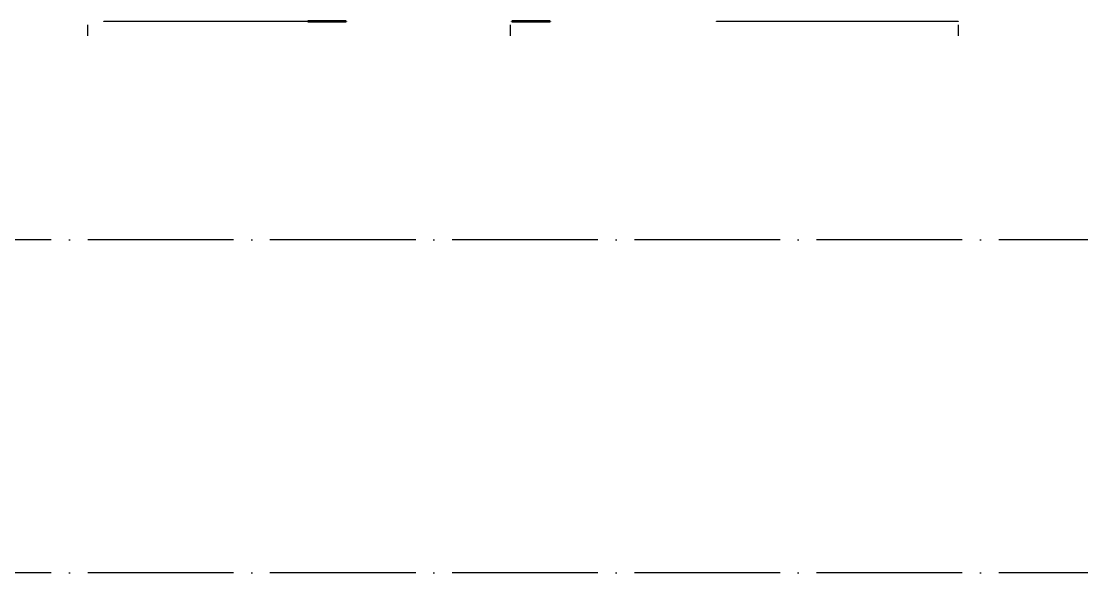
# Model space of a CAD drawing. Header units: millimetres. Extents: x -495897 to 1376592, y -28539 to 470976.
# Drawn here: x 106012 to 120566, y 369090 to 376658 of the extents above; entities that cross this region are included whole.
import ezdxf
from ezdxf import colors
from ezdxf.entities.mleader import LeaderData, LeaderLine
from ezdxf.math import Vec2, Vec3

# ---------------------------------------------------------------- set-up
doc = ezdxf.new("R2010")
doc.units = ezdxf.units.MM
doc.linetypes.add('ADSK_Линия сетки', pattern=[25, 20, -2.5, 0, -2.5])
for name, color, linetype, lineweight in [('RC-Выноски', 7, 'Continuous', 0), ('Оси', 252, 'Continuous', 9), ('Стены наружные', 7, 'Continuous', 18)]:
    doc.layers.add(name, color=color, linetype=linetype, lineweight=lineweight)
doc.styles.add('Mipgost_5', font='', dxfattribs={"height": 250})
doc.styles.get('Mipgost_5').set_extended_font_data('Mipgost')

# ---------------------------------------------------------------- blocks, each defined once
blk = doc.blocks.new('2 этаж')
at = {"layer": 'Оси', "color": 251, "linetype": 'ADSK_Линия сетки', "ltscale": 100, "true_color": 0x636466}
for p, q in [((107676, 33711), (107676, 16057)), ((113476, 33711), (113476, 16057)), ((119626, 33711), (119626, 16057)), ((139683, 13261), (93566, 13261)), ((139683, 8691), (93566, 8691))]:
    blk.add_line(p, q, dxfattribs=at)
at = {"layer": 'Стены наружные', "color": 251, "true_color": 0x636466}
for p, q in [((107901, 16254), (107901, 16259)), ((110696, 16254), (107901, 16254)), ((108426, 16259), (110176, 16259)), ((108426, 16259), (108426, 16254)), ((110176, 16254), (110176, 16259)), ((110701, 16253), (110176, 16253)), ((110696, 16254), (110696, 16259)), ((110696, 16258), (110701, 16258)), ((116311, 16258), (119111, 16258)), ((116311, 16253), (116311, 16258)), ((119111, 16253), (116311, 16253)), ((116846, 16258), (116846, 16253)), ((118596, 16253), (118596, 16258)), ((119111, 16253), (119111, 16259)), ((119626, 16254), (119111, 16254)), ((119626, 16259), (119626, 16254))]:
    blk.add_line(p, q, dxfattribs=at)
at = {"layer": 'Стены наружные', "color": 251, "lineweight": 30, "true_color": 0x636466}
for p, q in [((110701, 16259), (111226, 16259)), ((110701, 16259), (110701, 16254)), ((111226, 16254), (110701, 16254)), ((111226, 16259), (111226, 16254)), ((113501, 16259), (114026, 16259)), ((113501, 16259), (113501, 16254)), ((114026, 16254), (113501, 16254)), ((114026, 16259), (114026, 16254))]:
    blk.add_line(p, q, dxfattribs=at)
at = {"layer": 'Стены наружные', "color": 251, "linetype": 'Continuous', "lineweight": 9, "true_color": 0x636466}
blk.add_line((110834, 16254), (110832, 16258), dxfattribs=at)

msp = doc.modelspace()

# ---------------------------------------------------------------- block references
msp.add_blockref('2 этаж', (-756.474, 360398.765))

# ---------------------------------------------------------------- leaders
at = {"layer": 'RC-Выноски', "linetype": 'Continuous', "ltscale": 15}
ml = msp.add_multileader_mtext('Standard', dxfattribs=at)
ml.set_content('В ЛВС здания школы', color=256, style='Mipgost_5')
ml.set_leader_properties()
ml.build(insert=Vec2(0, 0))
ml.multileader.update_dxf_attribs({"has_text_frame": 1, "text_left_attachment_type": 6, "text_right_attachment_type": 6, "dogleg_length": 2, "arrow_head_size": 400, "scale": 100})
ctx = ml.context
ctx.base_point, ctx.scale, ctx.char_height, ctx.arrow_head_size, ctx.landing_gap_size, ctx.plane_origin = Vec3(408469.171, 372490.934), 100, 250, 400, 100, Vec3(-116420.439, 333728.374)
ctx.left_attachment, ctx.right_attachment, ctx.text_align_type = 6, 6, 2
notes = []
notes.append((ctx, [(1, (1, 1, 0), (411431.849, 372490.934), (-1, 0), 200, [(0, [(411431.849, 370475.664)], 0, [])])]))
ctx.mtext.insert, ctx.mtext.width, ctx.mtext.alignment, ctx.mtext.flow_direction = Vec3(411131.849, 372790.934), 4609.04485, 3, 5
for ctx, leaders in notes:
    for number, flags, end, landing, length, lines in leaders:
        leader = LeaderData()
        leader.index, (leader.has_last_leader_line, leader.has_dogleg_vector, leader.attachment_direction) = number, flags
        leader.last_leader_point, leader.dogleg_vector, leader.dogleg_length = Vec3(end), Vec3(landing), length
        for number, points, colour, breaks in lines:
            line = LeaderLine()
            line.index, line.vertices, line.color, line.breaks = number, Vec3.list(points), colors.encode_raw_color(colour), breaks
            leader.lines.append(line)
        ctx.leaders.append(leader)

doc.saveas('drawing.dxf')
